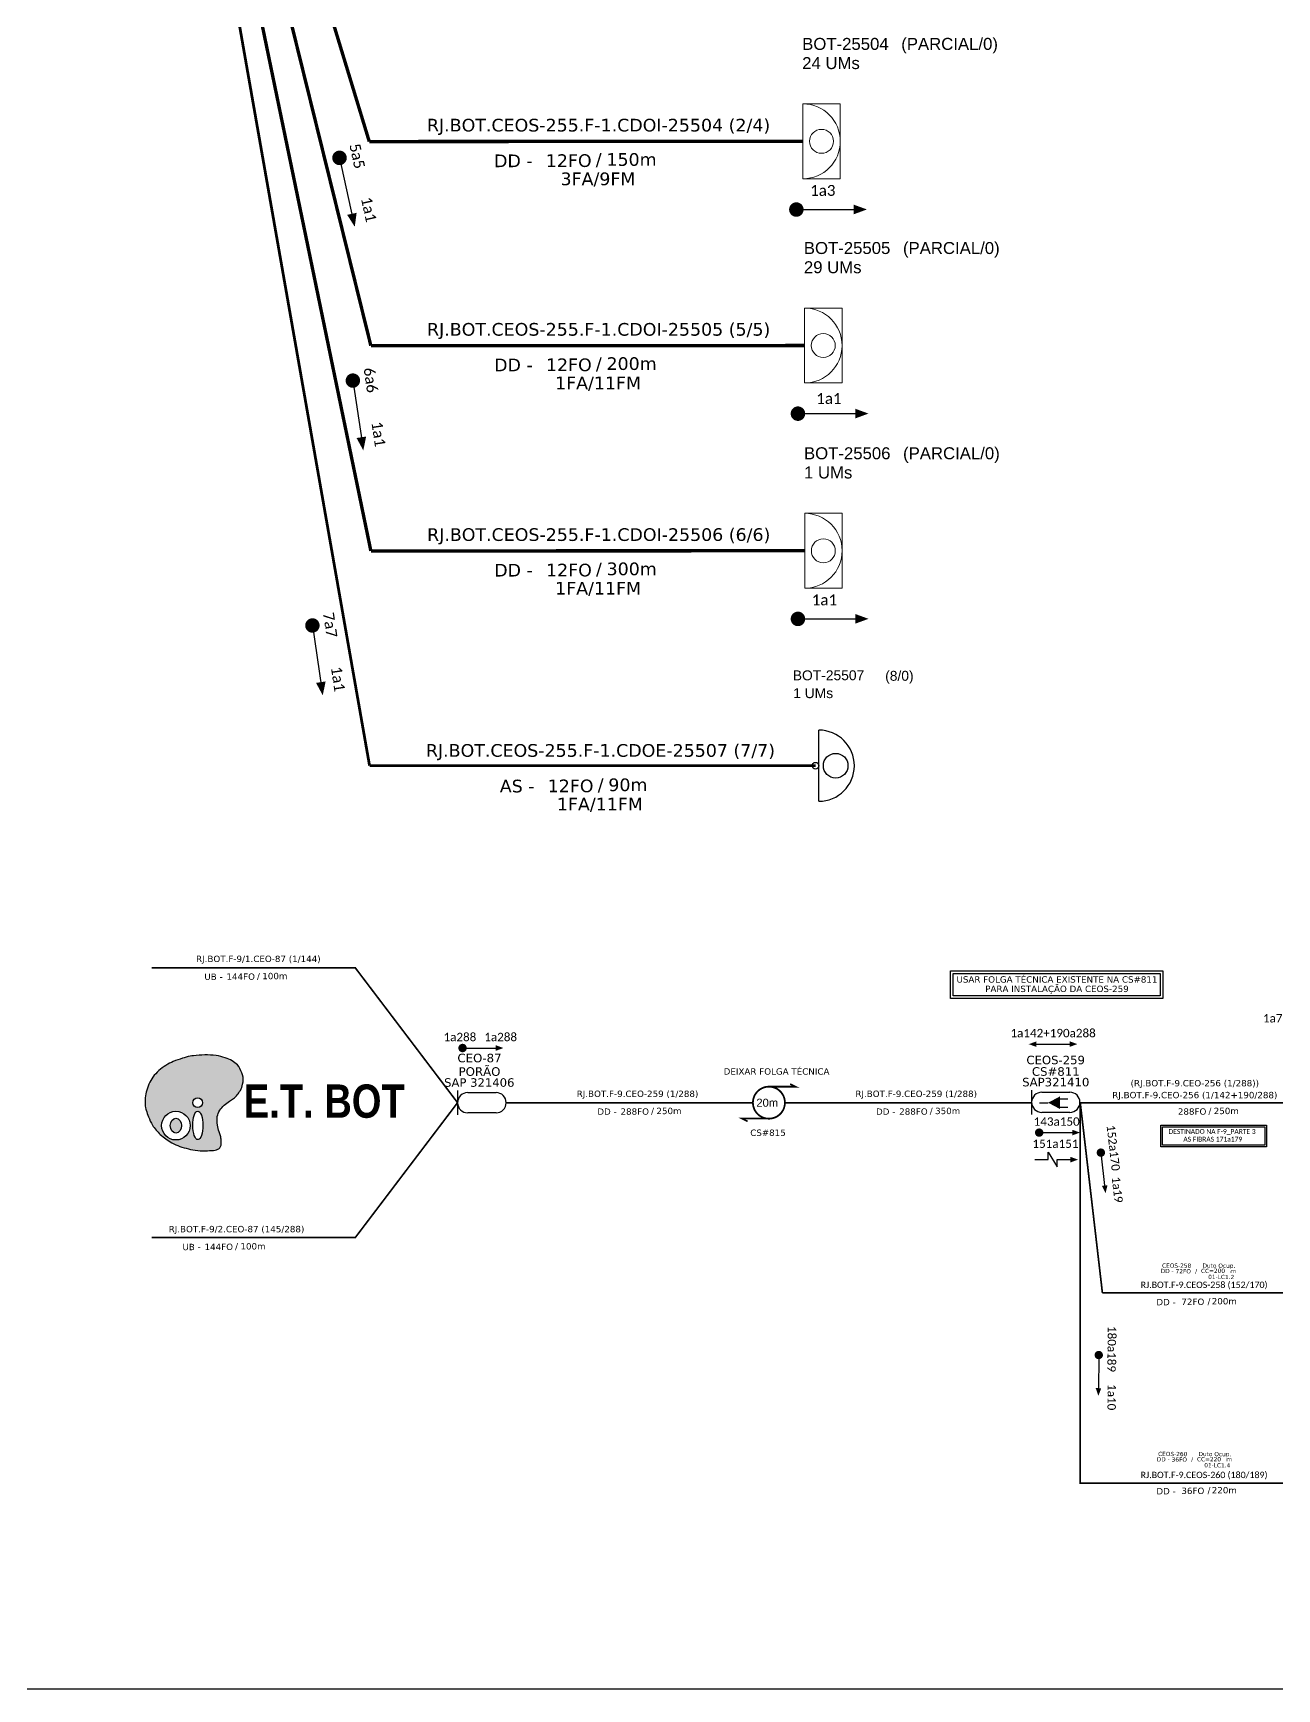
# Model space of a CAD drawing. Header units: metres. Extents: x 1 to 842, y 0 to 594.
# Drawn here: x 339.6 to 504.1, y 0.2 to 219.1 of the extents above; entities that cross this region are included whole.
import ezdxf
from ezdxf.enums import TextEntityAlignment as Align

# ---------------------------------------------------------------- set-up
doc = ezdxf.new("R2010")
doc.units = ezdxf.units.M
for name, color, linetype, lineweight in [("20.0-LEGENDA DOS CDO'S", 1, 'Continuous', 0), ('20.1-CDO_INTERIOR', 1, 'Continuous', 0), ('20.2-CDO_POSTE', 1, 'Continuous', 5), ('40.1-ETIQUETAS', 1, 'Continuous', 20)]:
    doc.layers.add(name, color=color, linetype=linetype, lineweight=lineweight)
for name, color, linetype in [('20.4-CEOS', 1, 'Continuous'), ('20.5-CABO AÉREO', 1, 'Continuous'), ('20.5-CEO', 1, 'Continuous'), ('CAP a instalar', 1, 'Continuous'), ('CD de instalação futura', 8, 'Continuous'), ('E.T.', 7, 'Continuous'), ('label_cabos', 7, 'Continuous'), ('LC', 7, 'Continuous'), ('SETA', 7, 'Continuous')]:
    doc.layers.add(name, color=color, linetype=linetype)
doc.layers.get('LC').off()
doc.styles.add('ARIAL', font='arial.ttf')
doc.styles.add('siredit', font='verdana.ttf')
doc.styles.get("Standard").update_dxf_attribs({"font": 'arial.ttf'})
doc.styles.add('SWISS BIT', font='swisscb.ttf')
doc.linetypes.add('FENCELINE1', pattern='A,0.25,-0.1,[133,ltypeshp.shx,S=0.1,R=0,X=-0.1,Y=0],-0.1,1', length=1.45)

# ---------------------------------------------------------------- blocks, each defined once
blk = doc.blocks.new('CDOE-TEXTO PADRÃO')
at = {"layer": "20.0-LEGENDA DOS CDO'S", "color": 0, "style": 'ARIAL'}
for tag, p in [('CDO_N', (0.49, 7.39)), ('CORDOALHA', (0.5, 4.33)), ('SAP', (0.51, 1.67)), ('SPLITER_1', (0.59, -0.91)), ('SPLITER_2', (0.6, -3.55)), ('(XX-XX_F)S', (0.54, -8.29)), ('(XX-XX_L)S', (0.55, -10.83)), ('UMS', (0.55, -13.15))]:
    blk.add_attdef(tag, p, '', height=1.7, rotation=0.118, dxfattribs=at)
blk.add_attdef('FIBRAS_UTILIZADAS', text='', height=1.7, rotation=0.118, dxfattribs=at).set_placement((19.77, 7.43), align=Align.CENTER)
blk = doc.blocks.new('CDOI_INT')
at = {"layer": '20.1-CDO_INTERIOR', "color": 0, "lineweight": 18}
blk.add_lwpolyline([(4.25, -4.25), (4.25, 4.25), (0, 4.25), (0, -4.25)], close=True, dxfattribs=at)
blk.add_circle((2.12, 0), 1.36, dxfattribs=at)
blk.add_arc((0, 0), 4.25, 270, 90, dxfattribs=at)
at = {"layer": "20.0-LEGENDA DOS CDO'S", "color": 0, "style": 'ARIAL'}
for tag, p in [('CDO_N', (-0.08, 10.38)), ('SPLITER_1', (21.18, 10.38)), ('SURVEY', (-0.08, 8.2)), ('SPLITER_2', (21.19, 8.68)), ('SAP', (-0.08, 6.23)), ('1:XX', (5.94, -2.22)), ('UMS', (5.94, -4.24))]:
    blk.add_attdef(tag, p, '', height=1.36, dxfattribs=at)
blk.add_attdef('FIBRAS_UTILIZADAS', text='', height=1.36, dxfattribs=at).set_placement((15.34, 10.38), align=Align.CENTER)
blk = doc.blocks.new('ETIQUETA_RS5F')
at = {"layer": '40.1-ETIQUETAS', "color": 0, "style": 'siredit'}
blk.add_text('/', height=1.5, dxfattribs=at).set_placement((1.55, -1.95), align=Align.MIDDLE_RIGHT)
for tag, p in [('ETIQUETA_R_PRIMARIA', (1.18, 4.1)), ('ETIQUETA_R_SECUNDARIA', (1.18, 2.1)), ('F_ATIVAS/F_MORTAS', (1.11, -4.24))]:
    blk.add_attdef(tag, text='', height=1.5, dxfattribs=at).set_placement(p, align=Align.MIDDLE_CENTER)
for tag, p in [('TIPO_CABO', (-6.62, -2.12)), ('CAP_CABO', (0.37, -2.09))]:
    blk.add_attdef(tag, text='', height=1.5, dxfattribs=at).set_placement(p, align=Align.MIDDLE_RIGHT)
blk.add_attdef('METROS', text='', height=1.5, dxfattribs=at).set_placement((2.11, -1.95), align=Align.MIDDLE_LEFT)
for tag, p in [('FUSÃO_1', (0.82, -8.39)), ('FUSÃO_2', (0.82, -10.6)), ('FUSÃO_3', (0.82, -12.93)), ('FUSÃO_4', (0.82, -15.14)), ('FUSÃO_5', (0.82, -17.16))]:
    blk.add_attdef(tag, text='', height=1.5, dxfattribs=at).set_placement(p, align=Align.CENTER)
blk = doc.blocks.new('OI')
h = blk.add_hatch(color=40)
edge = h.paths.add_edge_path()
edge.add_spline(control_points=[(4.35, -0.67), (3.92, -0.99), (3.26, -1.5), (2.81, -2.59), (2.9, -3.5), (3.06, -4.27), (3.31, -4.85), (3.37, -5.39), (3.4, -5.88), (3.2, -6.4), (2.54, -6.61), (1.65, -6.63), (0.55, -6.67), (-0.56, -6.42), (-1.61, -6.14), (-2.77, -5.61), (-3.92, -4.77), (-4.89, -3.7), (-5.34, -2.65), (-5.6, -1.94), (-5.85, -0.96), (-5.71, 0.47), (-5.1, 2.02), (-4.14, 3.02), (-3.3, 3.61), (-2.37, 4.16), (-1.36, 4.44), (-0.56, 4.7), (0.79, 4.85), (2.24, 4.97), (3.79, 4.57), (4.67, 4.21), (5.44, 3.65), (5.76, 2.99), (6.03, 2.21), (6.01, 1.46), (5.72, 0.64), (5.31, 0.08), (4.88, -0.38), (4.51, -0.55), (4.35, -0.67)], knot_values=[0, 0, 0, 0, 1.60434, 2.417191, 3.427595, 4.282808, 4.776746, 5.304182, 5.888771, 6.258406, 6.858137, 7.79129, 8.986195, 10.124242, 11.187857, 12.242908, 13.953784, 15.414161, 16.515391, 17.349188, 17.675853, 19.552021, 21.515531, 22.568638, 23.63245, 24.621084, 25.782718, 26.745347, 27.142653, 29.870543, 31.004649, 31.921532, 32.709589, 33.801391, 34.042471, 35.192333, 35.971461, 36.628871, 37.254359, 37.836911, 37.836911, 37.836911, 37.836911], degree=3, periodic=0)
h.paths.add_polyline_path([(1.13, -0.87, -1), (-0.04, -0.87, -1)], flags=16)
edge = h.paths.add_edge_path(flags=16)
edge.add_ellipse((0.56, -3.59), major_axis=(-0.02, 1.71), ratio=0.361305, start_angle=0, end_angle=360)
h.paths.add_polyline_path([(-0.36, -3.62, -1), (-3.8, -3.62, -1)], flags=16)
edge = h.paths.add_edge_path(flags=0)
edge.add_ellipse((-2.08, -3.62), major_axis=(0, 0.885), ratio=0.758294, start_angle=0, end_angle=360)
at = {"color": 40}
for centre, radius in [((-2.08, -3.62), 1.72), ((0.54, -0.87), 0.587)]:
    blk.add_circle(centre, radius, dxfattribs=at)
blk.add_ellipse((0.56, -3.59), major_axis=(-0.02, 1.71), ratio=0.361305, dxfattribs=at)
blk.add_ellipse((-2.08, -3.62), major_axis=(0, 0.885), ratio=0.758294, start_param=-3.141592653589792, end_param=3.141592653589792, dxfattribs=at)
at = {"color": 40, "start_tangent": (-0.800898, -0.598801), "end_tangent": (-0.800898, -0.598801)}
blk.add_spline([(4.35, -0.67), (3.2, -1.78), (2.9, -2.54), (2.92, -3.55), (3.12, -4.38), (3.28, -4.85), (3.37, -5.37), (3.35, -5.95), (3.2, -6.29), (2.66, -6.55), (1.73, -6.63), (0.54, -6.62), (-0.58, -6.41), (-1.6, -6.11), (-2.56, -5.67), (-3.95, -4.67), (-4.89, -3.56), (-5.37, -2.56), (-5.64, -1.78), (-5.72, -1.46), (-5.63, 0.42), (-4.84, 2.22), (-4.13, 2.99), (-3.27, 3.62), (-2.4, 4.09), (-1.3, 4.47), (-0.37, 4.72), (0.02, 4.77), (2.75, 4.8), (3.85, 4.53), (4.69, 4.16), (5.31, 3.68), (5.85, 2.73), (5.93, 2.5), (5.94, 1.35), (5.67, 0.62), (5.29, 0.08), (4.84, -0.36), (4.35, -0.67)], degree=3, dxfattribs=at)
blk = doc.blocks.new('Inst CB DT OCUP CFOA-SM-DD-S-72')
at = {"layer": 'label_cabos', "color": 0, "style": 'siredit'}
for tag, flags, p in [('ID_ATIVIDADE', 3, (1.31, 2.67)), ('FATOR', 1, (11.56, 2.55))]:
    blk.add_attdef(tag, text='', height=1, rotation=359.69, dxfattribs=dict(at, flags=flags)).set_placement(p, align=Align.MIDDLE_CENTER)
for tag, p in [('TIPO_CABO', (1.11, 0)), ('DESTINO_CABO', (3.13, 1.26)), ('CABO', (4.69, -0.05)), ('/', (7.71, -0.05)), ('LANCE', (10.41, 0.02)), ('TIPO_CABO', (13.11, 1.24)), ('UND', (16.46, 0)), ('FID', (13.65, -1.41))]:
    blk.add_attdef(tag, text='', height=1, rotation=359.69, dxfattribs=at).set_placement(p, align=Align.MIDDLE_CENTER)
blk.add_attdef('QTDE', (11.93, -0.45), '', height=1, rotation=359.69, dxfattribs=at)
blk = doc.blocks.new('Inst CB DT OCUP CFOA-SM-DD-S-36')
at = {"layer": 'label_cabos', "color": 0, "style": 'siredit'}
for tag, flags, p in [('ID_ATIVIDADE', 3, (1.31, 2.67)), ('FATOR', 1, (11.56, 2.55))]:
    blk.add_attdef(tag, text='', height=1, rotation=359.69, dxfattribs=dict(at, flags=flags)).set_placement(p, align=Align.MIDDLE_CENTER)
for tag, p in [('TIPO_CABO', (1.11, 0)), ('DESTINO_CABO', (3.13, 1.26)), ('CABO', (4.69, -0.05)), ('/', (7.71, -0.05)), ('LANCE', (10.41, 0.02)), ('TIPO_CABO', (13.11, 1.24)), ('UND', (16.46, 0)), ('FID', (13.65, -1.41))]:
    blk.add_attdef(tag, text='', height=1, rotation=359.69, dxfattribs=at).set_placement(p, align=Align.MIDDLE_CENTER)
blk.add_attdef('QTDE', (11.93, -0.45), '', height=1, rotation=359.69, dxfattribs=at)

msp = doc.modelspace()

# ---------------------------------------------------------------- linework, layer by layer
at = {"color": 7}
msp.add_line((443.54, 117.57), (443.54, 126.99), dxfattribs=at)
msp.add_lwpolyline([(0.79, 0.21), (841.79, 0.21), (841.79, 594.21), (0.79, 594.21)], close=True, dxfattribs=at)
at = {"const_width": 0.958}
for points in [[(380.05, 203.12, 1), (380.26, 202.18, 1)], [(440.1, 195.82, 1), (441.06, 195.82, 1)], [(381.85, 173.67, 1), (381.99, 172.73, 1)], [(440.31, 168.83, 1), (441.27, 168.83, 1)], [(440.31, 141.69, 1), (441.27, 141.69, 1)], [(376.5, 141.29, 1), (376.64, 140.35, 1)]]:
    msp.add_lwpolyline(points, format="xyb", close=True, dxfattribs=at)
at = {"color": 3}
for points in [[(460.98, 95.15), (489.05, 95.15), (489.05, 91.5), (460.98, 91.5)], [(461.31, 94.81), (488.71, 94.81), (488.71, 91.84), (461.31, 91.84)]]:
    msp.add_lwpolyline(points, close=True, dxfattribs=at)
at = {"color": 0, "const_width": 0.554}
for points in [[(396.15, 84.95, 1), (396.71, 84.95, 1)], [(472.42, 73.76, 1), (472.97, 73.76, 1)], [(480.82, 71.39, 1), (480.89, 70.84, 1)], [(480.58, 44.63, 1), (480.57, 44.08, 1)]]:
    msp.add_lwpolyline(points, format="xyb", close=True, dxfattribs=at)
at = {"color": 7, "const_width": 0.235}
msp.add_lwpolyline([(436.95, 79.84, 1.000012), (436.95, 75.61, 0.999978)], format="xyb", close=True, dxfattribs=at)
at = {"color": 7, "const_width": 0.221}
for points in [[(436.95, 79.84), (440.48, 79.84), (439.77, 80.19)], [(436.95, 75.61), (433.42, 75.61), (434.13, 75.25)]]:
    msp.add_lwpolyline(points, dxfattribs=at)
at = {"color": 1}
for points in [[(488.77, 74.77), (502.76, 74.77), (502.76, 71.87), (488.77, 71.87)], [(488.99, 74.55), (502.54, 74.55), (502.54, 72.09), (488.99, 72.09)]]:
    msp.add_lwpolyline(points, close=True, dxfattribs=at)
at = {"color": 0}
msp.add_lwpolyline([(473.89, 70.19), (473.89, 71.17), (475.06, 69.22), (475.06, 70.19)], dxfattribs=at)
at = {"color": 7}
for centre, radius in [((443.11, 122.28), 0.436), ((445.78, 122.28), 1.63)]:
    msp.add_circle(centre, radius, dxfattribs=at)
msp.add_arc((443.54, 122.28), 4.71, 270, 90, dxfattribs=at)
at = {"layer": '20.4-CEOS', "color": 8}
for points in [[(472.73, 77.72), (473.88, 77.72)], [(475.36, 78.25), (476.5, 78.25)], [(475.36, 77.14), (476.5, 77.14)]]:
    msp.add_lwpolyline(points, dxfattribs=at)
msp.add_lwpolyline([(473.88, 77.72, 0, 1.65, 0), (475.43, 77.72, 1.65, 1.65, 0)], format="xyseb", dxfattribs=at)
at = {"layer": '20.5-CABO AÉREO', "color": 7, "ltscale": 50, "const_width": 0.224}
for points in [[(355.33, 95.54), (382.25, 95.54), (395.77, 77.72)], [(355.33, 59.9), (382.25, 59.9), (395.77, 77.72)], [(402.21, 77.72), (434.83, 77.72)], [(439.07, 77.72), (471.69, 77.72)], [(478.13, 77.72), (508.55, 77.72)], [(478.13, 77.72), (481.06, 52.57)], [(478.13, 77.72), (478.13, 52.57)], [(478.13, 52.57), (478.13, 27.42), (508.56, 27.42)], [(481.06, 52.57), (508.56, 52.57)]]:
    msp.add_lwpolyline(points, dxfattribs=at)
at = {"layer": '20.5-CEO', "color": 7}
for p, q in [((397.11, 79.06), (400.86, 79.06)), ((473.03, 79.1), (476.76, 79.1)), ((400.86, 76.38), (397.11, 76.38)), ((476.76, 76.44), (473.03, 76.44))]:
    msp.add_line(p, q, dxfattribs=at)
for points in [[(395.77, 79.33), (395.77, 76.11)], [(471.69, 79.38), (471.69, 76.16)]]:
    msp.add_lwpolyline(points, dxfattribs=at)
for centre, radius, start, end in [((397.11, 77.72), 1.34, 90, 270), ((400.86, 77.72), 1.34, 270, 90), ((473.03, 77.77), 1.33, 90, 270), ((476.76, 77.77), 1.33, 270, 90)]:
    msp.add_arc(centre, radius, start, end, dxfattribs=at)
at = {"layer": 'CAP a instalar', "color": 7, "ltscale": 7, "const_width": 0.447}
for points in [[(349.84, 317.37), (384.09, 204.81)], [(349.84, 317.37), (384.3, 177.82)], [(349.84, 317.37), (384.3, 150.68)]]:
    msp.add_lwpolyline(points, dxfattribs=at)
at = {"layer": 'CAP a instalar', "color": 7, "linetype": 'FENCELINE1', "ltscale": 7, "const_width": 0.37}
for points in [[(384.13, 122.28), (349.84, 317.37)], [(384.13, 122.28), (443.14, 122.28)]]:
    msp.add_lwpolyline(points, dxfattribs=at)
at = {"layer": 'CAP a instalar', "color": 8, "ltscale": 7, "const_width": 0.447}
for points in [[(384.09, 204.81), (441.44, 204.84)], [(384.3, 177.82), (441.67, 177.84)], [(384.3, 150.68), (441.68, 150.7)]]:
    msp.add_lwpolyline(points, dxfattribs=at)
at = {"layer": 'SETA'}
for points in [[(380.15, 202.65), (381.92, 194.6)], [(440.58, 195.82), (448.82, 195.82)], [(381.92, 173.2), (383.13, 165.05)], [(440.79, 168.83), (449.03, 168.83)], [(376.57, 140.82), (377.77, 132.67)], [(440.79, 141.69), (449.03, 141.69)]]:
    msp.add_lwpolyline(points, dxfattribs=at)
at = {"layer": 'SETA', "color": 0}
for points in [[(472.34, 85.46), (477.11, 85.46)], [(396.43, 84.95), (401.2, 84.95)], [(472.69, 73.76), (477.46, 73.76)], [(472.12, 70.19), (473.89, 70.19)], [(475.06, 70.19), (476.83, 70.19)], [(480.86, 71.11), (481.4, 66.38)], [(480.58, 44.35), (480.53, 39.59)]]:
    msp.add_lwpolyline(points, dxfattribs=at)
at = {"layer": 'SETA'}
for points in [[(382.42, 195.39), (382.17, 193.54), (381.17, 195.12)], [(448.16, 196.47), (449.91, 195.83), (448.16, 195.19)], [(448.37, 169.48), (450.12, 168.84), (448.37, 168.2)], [(383.68, 165.8), (383.3, 163.97), (382.41, 165.61)], [(448.37, 142.34), (450.12, 141.7), (448.37, 141.06)], [(378.32, 133.42), (377.94, 131.59), (377.05, 133.23)]]:
    msp.add_solid(points, dxfattribs=at)
at = {"layer": 'SETA', "color": 0}
for points in [[(472.34, 85.83), (471.32, 85.46), (472.34, 85.09)], [(476.72, 85.84), (477.74, 85.47), (476.72, 85.1)], [(400.82, 85.32), (401.83, 84.95), (400.82, 84.58)], [(477.08, 74.14), (478.09, 73.77), (477.08, 73.4)], [(476.83, 70.56), (477.84, 70.19), (476.83, 69.82)], [(481.73, 66.8), (481.48, 65.75), (481, 66.72)], [(480.91, 39.97), (480.53, 38.96), (480.17, 39.98)]]:
    msp.add_solid(points, dxfattribs=at)

# ---------------------------------------------------------------- block references
at = {"layer": '20.2-CDO_POSTE', "color": 7}
ref = msp.add_blockref('CDOE-TEXTO PADRÃO', (445.73, 124.8), dxfattribs=dict(at, xscale=0.7698240022659304, yscale=0.7698240022659304, zscale=0.7698240022659304))
ref.add_attrib('CDO_N', 'BOT-25507', (440.11, 133.57), dxfattribs={"layer": "20.0-LEGENDA DOS CDO'S", "color": 0, "height": 1.309, "rotation": 0.118, "style": 'ARIAL'})
ref.add_attrib('CORDOALHA', '1 UMs', (440.16, 131.21), dxfattribs={"layer": "20.0-LEGENDA DOS CDO'S", "color": 0, "height": 1.309, "rotation": 0.118, "style": 'ARIAL'})
ref.add_attrib('FIBRAS_UTILIZADAS', '       (8/0)', dxfattribs={"layer": "20.0-LEGENDA DOS CDO'S", "color": 0, "height": 1.3086, "rotation": 0.118, "style": 'ARIAL'}).set_placement((452.43, 133.51), align=Align.CENTER)
at = {"layer": '40.1-ETIQUETAS', "color": 0}
ref = msp.add_blockref('ETIQUETA_RS5F', (368.76, 95.56), dxfattribs=dict(at, xscale=0.5599999999999999, yscale=0.5599999999999999, zscale=0.5599999999999999))
ref.add_attrib('ETIQUETA_R_SECUNDARIA', 'RJ.BOT.F-9/1.CEO-87 (1/144)', dxfattribs={"color": 0, "height": 0.84, "style": 'siredit'}).set_placement((369.42, 96.74), align=Align.MIDDLE_CENTER)
ref.add_attrib('TIPO_CABO', 'UB - ', dxfattribs={"color": 0, "height": 0.84, "style": 'siredit'}).set_placement((365.06, 94.38), align=Align.MIDDLE_RIGHT)
ref.add_attrib('CAP_CABO', '144FO', dxfattribs={"color": 0, "height": 0.84, "style": 'siredit'}).set_placement((368.97, 94.39), align=Align.MIDDLE_RIGHT)
ref.add_attrib('METROS', '100m', dxfattribs={"color": 0, "height": 0.84, "style": 'siredit'}).set_placement((369.94, 94.47), align=Align.MIDDLE_LEFT)
ref = msp.add_blockref('ETIQUETA_RS5F', (365.86, 59.83), dxfattribs=dict(at, xscale=0.5599999999999999, yscale=0.5599999999999999, zscale=0.5599999999999999))
ref.add_attrib('ETIQUETA_R_SECUNDARIA', 'RJ.BOT.F-9/2.CEO-87 (145/288)', dxfattribs={"color": 0, "height": 0.84, "style": 'siredit'}).set_placement((366.53, 61.01), align=Align.MIDDLE_CENTER)
ref.add_attrib('TIPO_CABO', 'UB - ', dxfattribs={"color": 0, "height": 0.84, "style": 'siredit'}).set_placement((362.16, 58.64), align=Align.MIDDLE_RIGHT)
ref.add_attrib('CAP_CABO', '144FO', dxfattribs={"color": 0, "height": 0.84, "style": 'siredit'}).set_placement((366.07, 58.66), align=Align.MIDDLE_RIGHT)
ref.add_attrib('METROS', '100m', dxfattribs={"color": 0, "height": 0.84, "style": 'siredit'}).set_placement((367.05, 58.73), align=Align.MIDDLE_LEFT)
at = {"layer": 'CAP a instalar', "color": 8, "linetype": 'FENCELINE1', "ltscale": 7}
ref = msp.add_blockref('ETIQUETA_RS5F', (413.09, 204.63), dxfattribs=dict(at, xscale=1.117784433624116, yscale=1.117784433624972, zscale=1.117784433625199))
ref.add_attrib('ETIQUETA_R_SECUNDARIA', 'RJ.BOT.CEOS-255.F-1.CDOI-25504 (2/4)', dxfattribs={"layer": '40.1-ETIQUETAS', "color": 0, "height": 1.6767, "style": 'siredit'}).set_placement((414.42, 206.98), align=Align.MIDDLE_CENTER)
ref.add_attrib('TIPO_CABO', 'DD -', dxfattribs={"layer": '40.1-ETIQUETAS', "color": 0, "height": 1.677, "style": 'siredit'}).set_placement((405.7, 202.26), align=Align.MIDDLE_RIGHT)
ref.add_attrib('CAP_CABO', '12FO', dxfattribs={"layer": '40.1-ETIQUETAS', "color": 0, "height": 1.677, "style": 'siredit'}).set_placement((413.5, 202.29), align=Align.MIDDLE_RIGHT)
ref.add_attrib('METROS', '150m', dxfattribs={"layer": '40.1-ETIQUETAS', "color": 0, "height": 1.677, "style": 'siredit'}).set_placement((415.46, 202.44), align=Align.MIDDLE_LEFT)
ref.add_attrib('F_ATIVAS/F_MORTAS', '3FA/9FM', dxfattribs={"layer": '40.1-ETIQUETAS', "color": 0, "height": 1.677, "style": 'siredit'}).set_placement((414.34, 199.88), align=Align.MIDDLE_CENTER)
ref = msp.add_blockref('ETIQUETA_RS5F', (413.11, 177.63), dxfattribs=dict(at, xscale=1.117784433624116, yscale=1.117784433624972, zscale=1.117784433625199))
ref.add_attrib('ETIQUETA_R_SECUNDARIA', 'RJ.BOT.CEOS-255.F-1.CDOI-25505 (5/5)', dxfattribs={"layer": '40.1-ETIQUETAS', "color": 0, "height": 1.6767, "style": 'siredit'}).set_placement((414.43, 179.98), align=Align.MIDDLE_CENTER)
ref.add_attrib('TIPO_CABO', 'DD -', dxfattribs={"layer": '40.1-ETIQUETAS', "color": 0, "height": 1.677, "style": 'siredit'}).set_placement((405.71, 175.27), align=Align.MIDDLE_RIGHT)
ref.add_attrib('CAP_CABO', '12FO', dxfattribs={"layer": '40.1-ETIQUETAS', "color": 0, "height": 1.677, "style": 'siredit'}).set_placement((413.52, 175.29), align=Align.MIDDLE_RIGHT)
ref.add_attrib('METROS', '200m', dxfattribs={"layer": '40.1-ETIQUETAS', "color": 0, "height": 1.677, "style": 'siredit'}).set_placement((415.47, 175.45), align=Align.MIDDLE_LEFT)
ref.add_attrib('F_ATIVAS/F_MORTAS', '1FA/11FM', dxfattribs={"layer": '40.1-ETIQUETAS', "color": 0, "height": 1.677, "style": 'siredit'}).set_placement((414.35, 172.89), align=Align.MIDDLE_CENTER)
ref = msp.add_blockref('ETIQUETA_RS5F', (413.12, 150.49), dxfattribs=dict(at, xscale=1.117784433624116, yscale=1.117784433624972, zscale=1.117784433625199))
ref.add_attrib('ETIQUETA_R_SECUNDARIA', 'RJ.BOT.CEOS-255.F-1.CDOI-25506 (6/6)', dxfattribs={"layer": '40.1-ETIQUETAS', "color": 0, "height": 1.6767, "style": 'siredit'}).set_placement((414.44, 152.84), align=Align.MIDDLE_CENTER)
ref.add_attrib('TIPO_CABO', 'DD -', dxfattribs={"layer": '40.1-ETIQUETAS', "color": 0, "height": 1.677, "style": 'siredit'}).set_placement((405.72, 148.13), align=Align.MIDDLE_RIGHT)
ref.add_attrib('CAP_CABO', '12FO', dxfattribs={"layer": '40.1-ETIQUETAS', "color": 0, "height": 1.677, "style": 'siredit'}).set_placement((413.53, 148.15), align=Align.MIDDLE_RIGHT)
ref.add_attrib('METROS', '300m', dxfattribs={"layer": '40.1-ETIQUETAS', "color": 0, "height": 1.677, "style": 'siredit'}).set_placement((415.48, 148.31), align=Align.MIDDLE_LEFT)
ref.add_attrib('F_ATIVAS/F_MORTAS', '1FA/11FM', dxfattribs={"layer": '40.1-ETIQUETAS', "color": 0, "height": 1.677, "style": 'siredit'}).set_placement((414.36, 145.75), align=Align.MIDDLE_CENTER)
at = {"layer": 'CAP a instalar', "color": 7, "linetype": 'FENCELINE1', "ltscale": 7}
ref = msp.add_blockref('ETIQUETA_RS5F', (413.35, 121.95), dxfattribs=dict(at, xscale=1.117784433624116, yscale=1.117784433624972, zscale=1.117784433625199))
ref.add_attrib('ETIQUETA_R_SECUNDARIA', 'RJ.BOT.CEOS-255.F-1.CDOE-25507 (7/7)', dxfattribs={"layer": '40.1-ETIQUETAS', "color": 0, "height": 1.6767, "style": 'siredit'}).set_placement((414.67, 124.3), align=Align.MIDDLE_CENTER)
ref.add_attrib('TIPO_CABO', 'AS -', dxfattribs={"layer": '40.1-ETIQUETAS', "color": 0, "height": 1.677, "style": 'siredit'}).set_placement((405.95, 119.59), align=Align.MIDDLE_RIGHT)
ref.add_attrib('CAP_CABO', '12FO', dxfattribs={"layer": '40.1-ETIQUETAS', "color": 0, "height": 1.677, "style": 'siredit'}).set_placement((413.75, 119.61), align=Align.MIDDLE_RIGHT)
ref.add_attrib('METROS', '90m', dxfattribs={"layer": '40.1-ETIQUETAS', "color": 0, "height": 1.677, "style": 'siredit'}).set_placement((415.71, 119.76), align=Align.MIDDLE_LEFT)
ref.add_attrib('F_ATIVAS/F_MORTAS', '1FA/11FM', dxfattribs={"layer": '40.1-ETIQUETAS', "color": 0, "height": 1.677, "style": 'siredit'}).set_placement((414.59, 117.2), align=Align.MIDDLE_CENTER)
at = {"layer": 'CD de instalação futura', "color": 8, "ltscale": 11}
ref = msp.add_blockref('CDOI_INT', (441.44, 204.84), dxfattribs=dict(at, xscale=1.164757705477261, yscale=1.164757705477261, zscale=1.164757705477261))
ref.add_attrib('CDO_N', 'BOT-25504', (441.35, 216.93), dxfattribs={"layer": "20.0-LEGENDA DOS CDO'S", "color": 0, "height": 1.584, "style": 'ARIAL'})
ref.add_attrib('FIBRAS_UTILIZADAS', '     (PARCIAL/0)', dxfattribs={"layer": "20.0-LEGENDA DOS CDO'S", "color": 0, "height": 1.5844, "style": 'ARIAL'}).set_placement((459.31, 216.93), align=Align.CENTER)
ref.add_attrib('SURVEY', '24 UMs', (441.35, 214.39), dxfattribs={"layer": "20.0-LEGENDA DOS CDO'S", "color": 0, "height": 1.584, "style": 'ARIAL'})
ref = msp.add_blockref('CDOI_INT', (441.67, 177.84), dxfattribs=dict(at, xscale=1.164757705477261, yscale=1.164757705477261, zscale=1.164757705477261))
ref.add_attrib('CDO_N', 'BOT-25505', (441.57, 189.94), dxfattribs={"layer": "20.0-LEGENDA DOS CDO'S", "color": 0, "height": 1.584, "style": 'ARIAL'})
ref.add_attrib('FIBRAS_UTILIZADAS', '     (PARCIAL/0)', dxfattribs={"layer": "20.0-LEGENDA DOS CDO'S", "color": 0, "height": 1.5844, "style": 'ARIAL'}).set_placement((459.54, 189.94), align=Align.CENTER)
ref.add_attrib('SURVEY', '29 UMs', (441.58, 187.4), dxfattribs={"layer": "20.0-LEGENDA DOS CDO'S", "color": 0, "height": 1.584, "style": 'ARIAL'})
ref = msp.add_blockref('CDOI_INT', (441.68, 150.7), dxfattribs=dict(at, xscale=1.164757705477261, yscale=1.164757705477261, zscale=1.164757705477261))
ref.add_attrib('CDO_N', 'BOT-25506', (441.59, 162.8), dxfattribs={"layer": "20.0-LEGENDA DOS CDO'S", "color": 0, "height": 1.584, "style": 'ARIAL'})
ref.add_attrib('FIBRAS_UTILIZADAS', '     (PARCIAL/0)', dxfattribs={"layer": "20.0-LEGENDA DOS CDO'S", "color": 0, "height": 1.5844, "style": 'ARIAL'}).set_placement((459.55, 162.8), align=Align.CENTER)
ref.add_attrib('SURVEY', '1 UMs', (441.59, 160.26), dxfattribs={"layer": "20.0-LEGENDA DOS CDO'S", "color": 0, "height": 1.584, "style": 'ARIAL'})
at = {"layer": 'E.T.', "color": 7, "xscale": 1.100561797784843, "yscale": 1.10056178904777, "zscale": 1.100561788300005}
msp.add_blockref('OI', (360.8, 78.67), dxfattribs=at)
at = {"layer": 'LC', "color": 6, "lineweight": 0}
ref = msp.add_blockref('Inst CB DT OCUP CFOA-SM-DD-S-72', (489.13, 55.47), dxfattribs=dict(at, xscale=0.5599999999999999, yscale=0.5599999999999999, zscale=0.5599999999999999))
ref.add_attrib('DESTINO_CABO', 'CEOS-258', dxfattribs={"layer": 'label_cabos', "color": 0, "height": 0.56, "rotation": 359.69, "style": 'siredit'}).set_placement((490.88, 56.18), align=Align.MIDDLE_CENTER)
ref.add_attrib('TIPO_CABO', 'Duto Ocup.', dxfattribs={"layer": 'label_cabos', "color": 0, "height": 0.56, "rotation": 359.69, "style": 'siredit'}).set_placement((496.47, 56.17), align=Align.MIDDLE_CENTER)
ref.add_attrib('/', '/', dxfattribs={"layer": 'label_cabos', "color": 0, "height": 0.56, "rotation": 359.69, "style": 'siredit'}).set_placement((493.45, 55.44), align=Align.MIDDLE_CENTER)
ref.add_attrib('FID', '01-LC1.2', dxfattribs={"layer": 'label_cabos', "color": 0, "height": 0.56, "rotation": 359.69, "style": 'siredit'}).set_placement((496.77, 54.68), align=Align.MIDDLE_CENTER)
ref.add_attrib('LANCE', 'CC=', dxfattribs={"layer": 'label_cabos', "color": 0, "height": 0.56, "rotation": 359.69, "style": 'siredit'}).set_placement((494.96, 55.48), align=Align.MIDDLE_CENTER)
ref.add_attrib('UND', 'm', dxfattribs={"layer": 'label_cabos', "color": 0, "height": 0.56, "rotation": 359.69, "style": 'siredit'}).set_placement((498.35, 55.47), align=Align.MIDDLE_CENTER)
ref.add_attrib('CABO', '72FO', dxfattribs={"layer": 'label_cabos', "color": 0, "height": 0.56, "rotation": 359.69, "style": 'siredit'}).set_placement((491.75, 55.44), align=Align.MIDDLE_CENTER)
ref.add_attrib('TIPO_CABO', 'DD - ', dxfattribs={"layer": 'label_cabos', "color": 0, "height": 0.56, "rotation": 359.69, "style": 'siredit'}).set_placement((489.75, 55.47), align=Align.MIDDLE_CENTER)
ref.add_attrib('QTDE', '200', (495.81, 55.22), dxfattribs={"layer": 'label_cabos', "color": 0, "height": 0.56, "rotation": 359.69, "style": 'siredit'})
ref = msp.add_blockref('Inst CB DT OCUP CFOA-SM-DD-S-36', (488.6, 30.57), dxfattribs=dict(at, xscale=0.5599999999999999, yscale=0.5599999999999999, zscale=0.5599999999999999))
ref.add_attrib('DESTINO_CABO', 'CEOS-260', dxfattribs={"layer": 'label_cabos', "color": 0, "height": 0.56, "rotation": 359.69, "style": 'siredit'}).set_placement((490.36, 31.27), align=Align.MIDDLE_CENTER)
ref.add_attrib('TIPO_CABO', 'Duto Ocup.', dxfattribs={"layer": 'label_cabos', "color": 0, "height": 0.56, "rotation": 359.69, "style": 'siredit'}).set_placement((495.94, 31.26), align=Align.MIDDLE_CENTER)
ref.add_attrib('/', '/', dxfattribs={"layer": 'label_cabos', "color": 0, "height": 0.56, "rotation": 359.69, "style": 'siredit'}).set_placement((492.92, 30.54), align=Align.MIDDLE_CENTER)
ref.add_attrib('FID', '01-LC1.4', dxfattribs={"layer": 'label_cabos', "color": 0, "height": 0.56, "rotation": 359.69, "style": 'siredit'}).set_placement((496.25, 29.78), align=Align.MIDDLE_CENTER)
ref.add_attrib('LANCE', 'CC=', dxfattribs={"layer": 'label_cabos', "color": 0, "height": 0.56, "rotation": 359.69, "style": 'siredit'}).set_placement((494.43, 30.58), align=Align.MIDDLE_CENTER)
ref.add_attrib('UND', 'm', dxfattribs={"layer": 'label_cabos', "color": 0, "height": 0.56, "rotation": 359.69, "style": 'siredit'}).set_placement((497.82, 30.57), align=Align.MIDDLE_CENTER)
ref.add_attrib('CABO', '36FO', dxfattribs={"layer": 'label_cabos', "color": 0, "height": 0.56, "rotation": 359.69, "style": 'siredit'}).set_placement((491.23, 30.54), align=Align.MIDDLE_CENTER)
ref.add_attrib('TIPO_CABO', 'DD - ', dxfattribs={"layer": 'label_cabos', "color": 0, "height": 0.56, "rotation": 359.69, "style": 'siredit'}).set_placement((489.23, 30.56), align=Align.MIDDLE_CENTER)
ref.add_attrib('QTDE', '220', (495.28, 30.31), dxfattribs={"layer": 'label_cabos', "color": 0, "height": 0.56, "rotation": 359.69, "style": 'siredit'})

# ---------------------------------------------------------------- texts
at = {"color": 7}
msp.add_text('20m', height=1.058, dxfattribs=at).set_placement((435.29, 77.19))
at = {"char_height": 1.4375, "width": 24.3018, "attachment_point": 5}
for s, insert, rotation in [('{\\fCalibri|b0|i0|c0|p34;\\C7;5a5}', (382.5, 202.89), 282.3998), ('{\\fCalibri|b0|i0|c0|p34;\\C7;1a1}', (384.03, 195.82), 282.3998), ('{\\fCalibri|b0|i0|c0|p34;\\C7;6a6}', (384.28, 173.27), 278.4077), ('{\\fCalibri|b0|i0|c0|p34;\\C7;1a1}', (385.32, 166.12), 278.4077), ('{\\fCalibri|b0|i0|c0|p34;\\C7;7a7}', (378.92, 140.89), 278.4077), ('{\\fCalibri|b0|i0|c0|p34;\\C7;1a1}', (379.96, 133.74), 278.4077)]:
    msp.add_mtext(s, dxfattribs=dict(at, insert=insert, rotation=rotation))
for s, insert in [('{\\fCalibri|b0|i0|c0|p34;\\C7;1a3}', (444.08, 198.34)), ('{\\fCalibri|b0|i0|c0|p34;\\C7;1a1}', (444.89, 170.83)), ('{\\fCalibri|b0|i0|c0|p34;\\C7;1a1}', (444.29, 144.2))]:
    msp.add_mtext(s, dxfattribs=dict(at, insert=insert))
at = {"color": 0, "attachment_point": 5}
for s, insert, char_height, width in [('\\C7;\\fCalibri|b0|i0|c0|p34;1a72\\C1;+\\C7;73a118', (507.06, 88.88), 1.1088, 14.0589), ('{\\fCalibri|b0|i0|c0|p34;\\C7;1a288}', (401.47, 86.4), 1.1088, 14.0589), ('{\\fCalibri|b0|i0|c0|p34;\\C7;1a142\\C0;+190a288}', (474.54, 86.92), 1.1088, 14.0589), ('{\\fCalibri|b0|i0|c0|p34;\\C7;143a150}', (475.01, 75.22), 1.1088, 14.0589), ('{\\fCalibri|b0|i0|c0|p34;151a151}', (474.85, 72.29), 1.1088, 14.0589), ('{\\fCalibri|b0|i0|c0|p34;DESTINADO NA F-9_PARTE 3}', (495.57, 73.85), 0.6369, 23.7088), ('{\\fCalibri|b0|i0|c0|p34;AS FIBRAS 171a179}', (495.66, 72.89), 0.6369, 23.7088)]:
    msp.add_mtext(s, dxfattribs=dict(at, insert=insert, char_height=char_height, width=width))
at = {"color": 5, "insert": (396.08, 86.4), "char_height": 1.1088, "width": 14.0589, "attachment_point": 5}
msp.add_mtext('{\\fCalibri|b0|i0|c0|p34;\\C7;1a288}', dxfattribs=at)
at = {"color": 0, "char_height": 1.1088, "width": 14.0589, "attachment_point": 5}
for s, insert, rotation in [('{\\fCalibri|b0|i0|c0|p34;\\C7;152a170}', (482.5, 71.74), 276.5938), ('{\\fCalibri|b0|i0|c0|p34;\\C7;1a19}', (483.03, 66.21), 276.5938), ('{\\fCalibri|b0|i0|c0|p34;\\C7;180a189}', (482.29, 45.15), 269.3887), ('{\\fCalibri|b0|i0|c0|p34;\\C7;1a10}', (482.29, 38.78), 269.3887)]:
    msp.add_mtext(s, dxfattribs=dict(at, insert=insert, rotation=rotation))
at = {"layer": '20.4-CEOS', "color": 7, "style": 'siredit'}
for s, height, p in [('CEO-87', 1.135, (398.67, 83.63)), ('PORÃO', 1.135, (398.67, 81.84)), ('SAP 321406', 1.12, (398.64, 80.39))]:
    msp.add_text(s, height=height, dxfattribs=at).set_placement(p, align=Align.MIDDLE_CENTER)
at = {"layer": '20.5-CEO', "color": 7, "style": 'siredit'}
for tag, text, height, p in [('CEOS-259', 'CEO-XXX', 1.124, (474.88, 83.93)), ('SAP321410', 'SAP 321410', 1.129, (474.89, 81.01)), ('CS#811', 'CS-XXX', 1.129, (474.89, 82.41))]:
    msp.add_attdef(tag, text=text, height=height, dxfattribs=at).set_placement(p, align=Align.TOP_CENTER)
at = {"layer": '40.1-ETIQUETAS', "color": 0, "style": 'siredit'}
for s, p in [('USAR FOLGA TÉCNICA EXISTENTE NA CS#811', (475.05, 94.02)), ('PARA INSTALAÇÃO DA CEOS-259', (475.05, 92.77))]:
    msp.add_text(s, height=0.84, dxfattribs=at).set_placement(p, align=Align.MIDDLE_CENTER)
at = {"layer": '40.1-ETIQUETAS', "color": 7, "style": 'siredit'}
for s, p in [('DEIXAR FOLGA TÉCNICA', (437.96, 81.85)), ('RJ.BOT.F-9.CEO-259 (1/288)', (419.57, 78.9)), ('RJ.BOT.F-9.CEO-259 (1/288)', (456.43, 78.9)), ('RJ.BOT.F-9.CEO-256 (1/142+190/288)', (493.28, 78.73)), ('(RJ.BOT.F-9.CEO-256 (1/288))', (493.28, 80.3)), ('CS#815', (436.83, 73.75))]:
    msp.add_text(s, height=0.84, dxfattribs=at).set_placement(p, align=Align.MIDDLE_CENTER)
at = {"layer": '40.1-ETIQUETAS', "color": 0, "style": 'siredit'}
for s, p in [('DD - ', (417.18, 76.54)), ('288FO', (421.09, 76.55)), ('/', (421.75, 76.63)), ('288FO', (494.81, 76.55)), ('/', (495.47, 76.63)), ('DD - ', (491.12, 51.35)), ('72FO', (494.54, 51.4)), ('/', (495.35, 51.47)), ('DD - ', (491.12, 26.35)), ('36FO', (494.54, 26.4)), ('/', (495.35, 26.48))]:
    msp.add_text(s, height=0.84, dxfattribs=at).set_placement(p, align=Align.MIDDLE_RIGHT)
for s, p in [('250m', (422.07, 76.63)), ('250m', (495.78, 76.63)), ('200m', (495.52, 51.47)), ('220m', (495.52, 26.48))]:
    msp.add_text(s, height=0.84, dxfattribs=at).set_placement(p, align=Align.MIDDLE_LEFT)
at = {"layer": '40.1-ETIQUETAS', "color": 7, "style": 'siredit'}
for s, p in [('DD - ', (454.04, 76.54)), ('288FO', (457.95, 76.55)), ('/', (458.61, 76.63))]:
    msp.add_text(s, height=0.84, dxfattribs=at).set_placement(p, align=Align.MIDDLE_RIGHT)
msp.add_text('350m', height=0.84, dxfattribs=at).set_placement((458.93, 76.63), align=Align.MIDDLE_LEFT)
at = {"layer": '40.1-ETIQUETAS', "color": 7, "char_height": 0.84, "width": 33.6131, "attachment_point": 5, "style": 'siredit'}
for s, insert in [('{\\fCalibri|b0|i0|c0|p34;RJ.BOT.F-9.CEOS-258 (152/170\\C0;) }', (494.51, 53.55)), ('{\\fCalibri|b0|i0|c0|p34;RJ.BOT.F-9.CEOS-260 (180/189\\C0;) }', (494.51, 28.41))]:
    msp.add_mtext(s, dxfattribs=dict(at, insert=insert))
at = {"layer": 'E.T.', "color": 7, "style": 'SWISS BIT'}
msp.add_text('E.T. BOT', height=4.402, dxfattribs=at).set_placement((378.14, 75.73), align=Align.CENTER)

doc.saveas('drawing.dxf')
